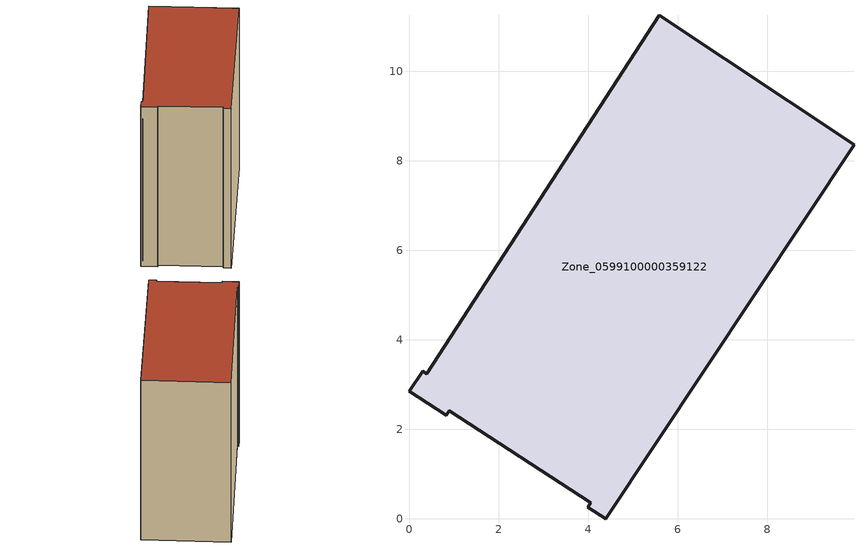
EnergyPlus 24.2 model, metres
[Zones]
Zone_0599100000359122
 floor ground (C_G): 0.88,2.41 0.82,2.31 0,2.85 0.29,3.3 0.38,3.24 5.58,11.25 9.94,8.36 4.39,0 3.99,0.26 4.05,0.36 z3.65
 wall outside (C_F): 0.82,2.31 0.88,2.41 4.05,0.36 3.99,0.26 4.39,0 9.94,8.36 5.58,11.25 0.38,3.24 0.29,3.3 0,2.85 0.82,2.31 z3.65:14.88
 roof outside (C_R): 4.39,0 9.94,8.36 5.58,11.25 0.38,3.24 0.29,3.3 0,2.85 0.82,2.31 0.88,2.41 4.05,0.36 3.99,0.26 z14.88
[BUILDING]
Pand.0599100000359122: North Axis=0; Terrain=City; Loads Convergence Tolerance Value=0.04; Temperature Convergence Tolerance Value=0.4; Solar Distribution=FullExterior; Maximum Number of Warmup Days=25; Minimum Number of Warmup Days=1
[Site:Location]
Rotterdam.The.Hague.AP_ZH_NLD Design_Conditions: Latitude=51.96; Longitude=4.45; Time Zone=1; Elevation=-4.5
[SITE:GROUNDTEMPERATURE:BUILDINGSURFACE]
18, 18, 18, 18, 18, 18, 18, 18, 18, 18, 18, 18
[MATERIAL] Thermal Absorptance=0.9; Solar Absorptance=0.7; Visible Absorptance=0.7
Name | Roughness | Thickness | Conductivity | Density | Specific Heat
G.TI.1992-2005 | MediumSmooth | 0.15 | 0.06 | 540 | 1210
F.TI.1992-2005 | Rough | 0.3 | 0.12 | 1920 | 840
R.TI.1992-2005 | MediumRough | 0.2 | 0.08 | 1500 | 1000
[CONSTRUCTION]
C_G: G.TI.1992-2005
C_F: F.TI.1992-2005
C_R: R.TI.1992-2005
[ZONE]
Zone_0599100000359122: Type=1; Multiplier=1; Ceiling Height=Autocalculate; Volume=Autocalculate; Floor Area=autocalculate; Part of Total Floor Area=Yes
[ZONEINFILTRATION:DESIGNFLOWRATE]
Infil_Zone_0599100000359122: Zone or ZoneList or Space or SpaceList=Zone_0599100000359122; Schedule=AlwaysOn; Design Flow Rate Calculation Method=Flow/Area; Flow Rate per Floor Area=0.0015; Constant Term Coefficient=1; Temperature Term Coefficient=0; Velocity Term Coefficient=0; Velocity Squared Term Coefficient=0
[HVACTEMPLATE:ZONE:IDEALLOADSAIRSYSTEM]
Zone_0599100000359122: Maximum Heating Supply Air Temperature=50; Minimum Cooling Supply Air Temperature=13; Maximum Heating Supply Air Humidity Ratio=0.0156; Minimum Cooling Supply Air Humidity Ratio=0.0077; Heating Limit=NoLimit; Cooling Limit=NoLimit; Dehumidification Control Type=ConstantSensibleHeatRatio; Cooling Sensible Heat Ratio=0.7; Dehumidification Setpoint=60; Humidification Control Type=None; Humidification Setpoint=30; Outdoor Air Method=None; Outdoor Air Flow Rate per Person=0.00944; Outdoor Air Flow Rate per Zone Floor Area=0; Outdoor Air Flow Rate per Zone=0; Demand Controlled Ventilation Type=None; Outdoor Air Economizer Type=NoEconomizer; Heat Recovery Type=None; Sensible Heat Recovery Effectiveness=0.7; Latent Heat Recovery Effectiveness=0.65
[ZONECONTROL:THERMOSTAT]
ThermostatControl_Zone_0599100000359122: Zone or ZoneList=Zone_0599100000359122; Control Type Schedule=DualSetpointControlType; Control 1=Thermostat_Zone_0599100000359122; Temperature Difference Between Cutout And Setpoint=0
[THERMOSTATSETPOINT:DUALSETPOINT]
Thermostat_Zone_0599100000359122: Heating Setpoint Temperature Schedule=HeatingSetpoint_Zone_0599100000359122; Cooling Setpoint Temperature Schedule=CoolingSetpoint_Zone_0599100000359122
[SCHEDULE:COMPACT]
HeatingSetpoint_Zone_0599100000359122: Through: 12/31, For: AllDays, Until: 24:00, 21
CoolingSetpoint_Zone_0599100000359122: Through: 12/31, For: AllDays, Until: 24:00, 24
DualSetpointControlType: Through: 12/31, For: AllDays, Until: 24:00, 4
AlwaysOn: Through: 12/31, For: AllDays, Until: 24:00, 1
